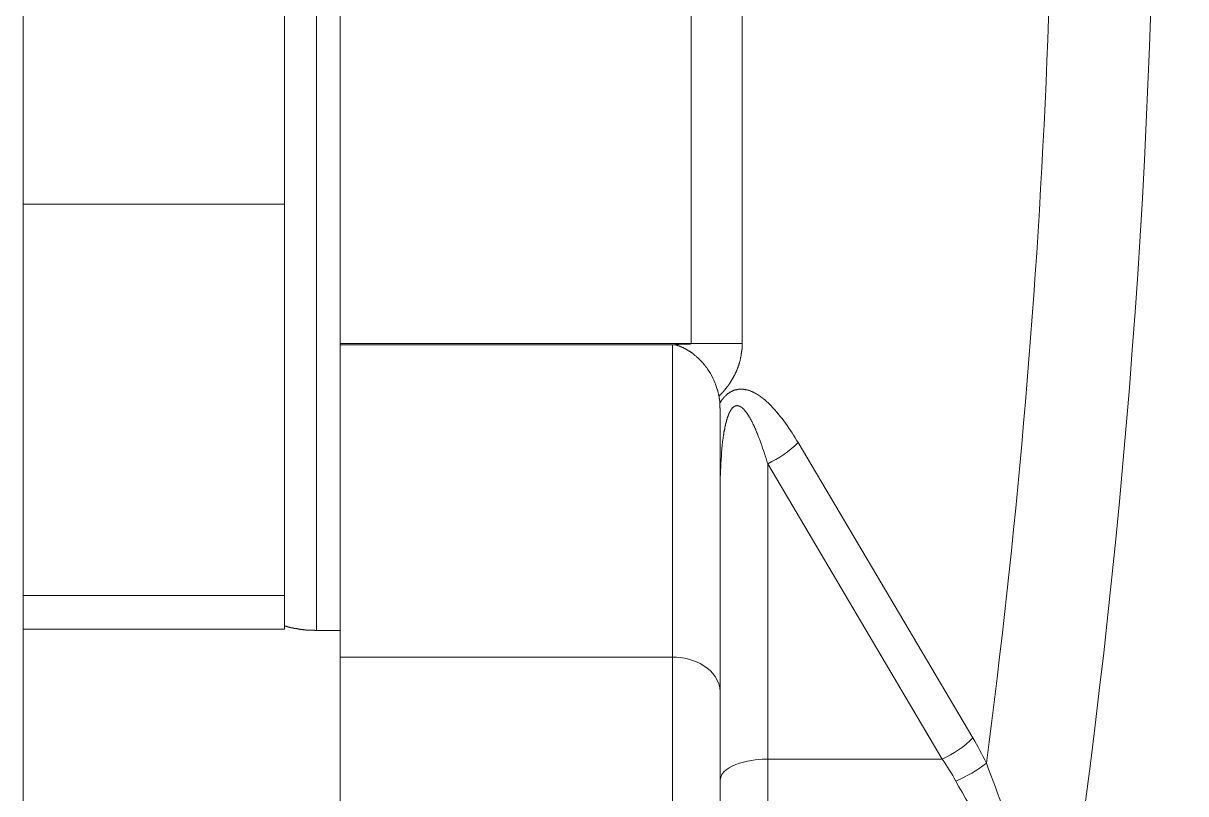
# Model space of a CAD drawing. Header units: millimetres. Extents: x -1838618 to -1600818, y -1770412 to -1553248.
# Drawn here: x -1791919.7 to -1791846.3, y -1684982.7 to -1684934 of the extents above; entities that cross this region are included whole.
import ezdxf

# ---------------------------------------------------------------- set-up
doc = ezdxf.new("R2010")
doc.units = ezdxf.units.MM
doc.header["$LTSCALE"] = 100
doc.layers.add('412equipment', color=6, linetype='Continuous')
doc.layers.add('_____1', color=160, linetype='Continuous')

# ---------------------------------------------------------------- blocks, each defined once
blk = doc.blocks.new('A$C2A4D0462')
at = {"layer": '_____1', "color": 7, "lineweight": 0}
for p, q in [((34.7452, 42.6427), (34.7452, 39.4329)), ((34.9593, 42.6427), (34.9593, 39.4329)), ((33.1671, 38.2251), (33.1671, 40.9629)), ((33.2674, 40.9629), (33.2674, 38.2251)), ((33.0331, 40.02), (31.9331, 40.02)), ((31.9331, 40.02), (31.9331, 33.496)), ((34.6661, 39.4281), (34.6671, 38.1127)), ((35.1953, 39.0161), (35.9311, 37.7731)), ((35.0673, 38.9272), (35.0673, 37.6838)), ((35.0673, 38.9272), (35.8021, 37.6838)), ((31.9331, 38.3729), (33.0331, 38.3729)), ((33.0331, 38.2309), (31.9331, 38.2309)), ((33.2674, 37.269), (33.2674, 38.2251)), ((34.6671, 38.1127), (33.2674, 38.1127)), ((34.6671, 36.2179), (34.6671, 38.1127)), ((35.0673, 35.613), (35.0673, 37.6838)), ((35.0673, 37.6838), (35.8021, 37.6838))]:
    blk.add_line(p, q, dxfattribs=at)
for points in [[(33.0331, 45.6951), (33.0331, 45.5528), (33.0331, 43.9057), (33.0331, 42.8897), (33.0331, 41.0359), (33.0331, 40.02), (33.0331, 38.3729), (33.0331, 38.2309)], [(31.9331, 43.9057), (31.9331, 42.8897), (31.9331, 41.0359), (31.9331, 40.02)], [(34.8661, 39.1828), (34.8651, 39.1838), (34.8651, 39.1931), (34.864, 39.1942), (34.864, 39.2), (34.8633, 39.2007), (34.8633, 39.2069), (34.8623, 39.2079), (34.8623, 39.211)]]:
    blk.add_lwpolyline(points, dxfattribs=at)
for points in [[(36.3132, 36.8618), (36.8272, 40.2401), (36.8272, 43.6855), (36.3132, 47.0638)], [(35.9883, 37.667), (36.2381, 39.5721), (36.3239, 41.491), (36.2381, 43.411)], [(33.2674, 39.4281), (33.7333, 39.4281), (34.1998, 39.4281), (34.6661, 39.4281)], [(34.7452, 39.4329), (34.8165, 39.4329), (34.888, 39.4329), (34.9593, 39.4329)], [(35.1953, 39.0161), (35.1586, 38.9785), (35.1141, 38.9496), (35.0673, 38.9272)], [(34.6671, 38.1127), (34.7533, 38.1141), (34.863, 38.0649), (34.8671, 37.9667)], [(35.8021, 37.6838), (35.8466, 37.7038), (35.8974, 37.7383), (35.9311, 37.7731)], [(35.9311, 37.7731), (35.9513, 37.7383), (35.9704, 37.7028), (35.9883, 37.667)], [(34.8671, 37.5949), (34.8704, 37.6659), (35.0151, 37.6859), (35.0673, 37.6838)], [(35.8021, 37.6838), (35.8218, 37.6532), (35.8426, 37.6232), (35.8593, 37.5912)], [(35.8593, 37.5912), (35.9082, 37.6122), (35.9456, 37.6346), (35.9883, 37.667)], [(35.9883, 37.667), (36.0863, 37.3951), (36.2011, 37.1285), (36.3132, 36.8618)], [(35.8593, 37.5912), (35.9997, 37.341), (36.157, 37.1023), (36.3132, 36.8618)]]:
    blk.add_open_spline(points, degree=3, dxfattribs=at)
for points, knots in [([(33.2674, 39.4329), (33.2674, 39.4329), (34.7452, 39.4329), (34.7452, 39.4329), (34.7452, 39.4329), (34.7452, 39.4319), (34.7452, 39.4319), (34.7452, 39.4319), (34.7402, 39.4319), (34.7402, 39.4319), (34.7402, 39.4319), (34.7391, 39.4308), (34.7391, 39.4308), (34.7391, 39.4308), (34.7364, 39.4308), (34.7364, 39.4308), (34.7283, 39.4315), (34.7267, 39.4305), (34.72, 39.4302), (34.7021, 39.4305), (34.6842, 39.4284), (34.6661, 39.4281)], [0, 0, 0, 0, 1, 1, 1, 2, 2, 2, 3, 3, 3, 4, 4, 4, 5, 5, 5, 6, 6, 6, 7, 7, 7, 7]), ([(34.8623, 39.211), (34.8623, 39.211), (34.8613, 39.2128), (34.8613, 39.2128), (34.8613, 39.2128), (34.8613, 39.2179), (34.8613, 39.2179), (34.8613, 39.2179), (34.8602, 39.2197), (34.8602, 39.2197), (34.8606, 39.2238), (34.8576, 39.2269), (34.858, 39.2307), (34.8563, 39.2369), (34.8542, 39.2431), (34.852, 39.2486), (34.8485, 39.2613), (34.8425, 39.2762), (34.8361, 39.2879), (34.8301, 39.3003), (34.823, 39.313), (34.8153, 39.324), (34.8153, 39.324), (34.8142, 39.3251), (34.8142, 39.3251), (34.8142, 39.3251), (34.8132, 39.3271), (34.8132, 39.3271), (34.8132, 39.3271), (34.8122, 39.3289), (34.8122, 39.3289), (34.8122, 39.3289), (34.8101, 39.3309), (34.8101, 39.3309), (34.8101, 39.3309), (34.8094, 39.332), (34.8094, 39.332), (34.8094, 39.332), (34.8082, 39.3337), (34.8082, 39.3337), (34.8082, 39.3337), (34.8061, 39.3358), (34.8061, 39.3358), (34.8061, 39.3358), (34.8051, 39.3368), (34.8051, 39.3368), (34.8051, 39.3368), (34.8041, 39.3392), (34.8041, 39.3392), (34.8041, 39.3392), (34.8034, 39.3409), (34.8034, 39.3409), (34.8034, 39.3409), (34.8013, 39.342), (34.8013, 39.342), (34.8013, 39.342), (34.8001, 39.344), (34.8001, 39.344), (34.8001, 39.344), (34.7991, 39.3457), (34.7991, 39.3457), (34.7991, 39.3457), (34.7974, 39.3468), (34.7974, 39.3468), (34.7974, 39.3468), (34.7963, 39.3488), (34.7963, 39.3488), (34.7963, 39.3488), (34.7953, 39.3499), (34.7953, 39.3499), (34.7953, 39.3499), (34.7931, 39.3516), (34.7931, 39.3516), (34.7931, 39.3516), (34.792, 39.353), (34.792, 39.353), (34.792, 39.353), (34.7913, 39.355), (34.7913, 39.355), (34.7913, 39.355), (34.7893, 39.3561), (34.7893, 39.3561), (34.7893, 39.3561), (34.7882, 39.3581), (34.7882, 39.3581), (34.7882, 39.3581), (34.7872, 39.3588), (34.7872, 39.3588), (34.7872, 39.3588), (34.7853, 39.3599), (34.7853, 39.3599), (34.7853, 39.3599), (34.7843, 39.3619), (34.7843, 39.3619), (34.7843, 39.3619), (34.7832, 39.363), (34.7832, 39.363), (34.7832, 39.363), (34.7822, 39.364), (34.7822, 39.364), (34.7822, 39.364), (34.7801, 39.3657), (34.7801, 39.3657), (34.7801, 39.3657), (34.7794, 39.3671), (34.7794, 39.3671), (34.7744, 39.3719), (34.7731, 39.373), (34.7681, 39.3768), (34.7645, 39.3809), (34.7624, 39.3809), (34.7583, 39.3861), (34.7536, 39.3909), (34.7579, 39.385), (34.7533, 39.3898), (34.7533, 39.3898), (34.7522, 39.3909), (34.7522, 39.3909), (34.7522, 39.3909), (34.7502, 39.3919), (34.7502, 39.3919), (34.7502, 39.3919), (34.7493, 39.3919), (34.7493, 39.3919), (34.7493, 39.3919), (34.7472, 39.394), (34.7472, 39.394), (34.7472, 39.394), (34.7462, 39.3947), (34.7462, 39.3947), (34.7462, 39.3947), (34.7452, 39.3947), (34.7452, 39.3947), (34.7452, 39.3947), (34.7441, 39.3957), (34.7441, 39.3957), (34.7441, 39.3957), (34.7434, 39.3971), (34.7434, 39.3971), (34.7434, 39.3971), (34.7424, 39.3981), (34.7424, 39.3981), (34.7424, 39.3981), (34.7412, 39.3991), (34.7412, 39.3991), (34.7412, 39.3991), (34.7402, 39.3991), (34.7402, 39.3991), (34.7402, 39.3991), (34.7391, 39.4002), (34.7391, 39.4002), (34.7391, 39.4002), (34.7381, 39.4002), (34.7381, 39.4002), (34.7367, 39.4016), (34.7353, 39.4026), (34.7331, 39.4029), (34.7286, 39.4081), (34.7307, 39.4043), (34.7283, 39.4067), (34.7283, 39.4067), (34.7271, 39.4067), (34.7271, 39.4067), (34.7271, 39.4067), (34.726, 39.4078), (34.726, 39.4078), (34.726, 39.4078), (34.725, 39.4078), (34.725, 39.4078), (34.725, 39.4078), (34.7243, 39.4088), (34.7243, 39.4088), (34.7243, 39.4088), (34.7233, 39.4088), (34.7233, 39.4088), (34.7233, 39.4088), (34.7212, 39.4112), (34.7212, 39.4112), (34.7212, 39.4112), (34.72, 39.4112), (34.72, 39.4112), (34.72, 39.4112), (34.719, 39.4122), (34.719, 39.4122), (34.719, 39.4122), (34.7183, 39.4122), (34.7183, 39.4122), (34.7183, 39.4122), (34.7173, 39.4129), (34.7173, 39.4129), (34.7173, 39.4129), (34.7162, 39.4129), (34.7162, 39.4129), (34.7162, 39.4129), (34.7152, 39.414), (34.7152, 39.414), (34.7152, 39.414), (34.7142, 39.414), (34.7142, 39.414), (34.7142, 39.414), (34.7131, 39.415), (34.7131, 39.415), (34.7131, 39.415), (34.7123, 39.415), (34.7123, 39.415), (34.7123, 39.415), (34.7112, 39.416), (34.7112, 39.416), (34.7112, 39.416), (34.7092, 39.416), (34.7092, 39.416), (34.7092, 39.416), (34.7092, 39.4171), (34.7092, 39.4171), (34.7092, 39.4171), (34.7071, 39.4171), (34.7071, 39.4171), (34.7071, 39.4171), (34.7071, 39.4181), (34.7071, 39.4181), (34.7071, 39.4181), (34.7052, 39.4181), (34.7052, 39.4181), (34.7052, 39.4181), (34.7042, 39.4188), (34.7042, 39.4188), (34.7042, 39.4188), (34.7031, 39.4188), (34.7031, 39.4188), (34.7031, 39.4188), (34.7021, 39.4198), (34.7021, 39.4198), (34.7021, 39.4198), (34.7004, 39.4198), (34.7004, 39.4198), (34.7004, 39.4198), (34.7004, 39.4208), (34.7004, 39.4208), (34.7004, 39.4208), (34.6983, 39.4208), (34.6983, 39.4208), (34.6983, 39.4208), (34.6971, 39.4219), (34.6971, 39.4219), (34.6971, 39.4219), (34.695, 39.4219), (34.695, 39.4219), (34.695, 39.4219), (34.6944, 39.4229), (34.6944, 39.4229), (34.6944, 39.4229), (34.6923, 39.4229), (34.6923, 39.4229), (34.6923, 39.4229), (34.6913, 39.424), (34.6913, 39.424), (34.6913, 39.424), (34.689, 39.424), (34.689, 39.424), (34.689, 39.424), (34.6883, 39.4246), (34.6883, 39.4246), (34.6883, 39.4246), (34.6852, 39.4246), (34.6852, 39.4246), (34.6852, 39.4246), (34.6852, 39.4257), (34.6852, 39.4257), (34.6852, 39.4257), (34.6813, 39.4257), (34.6813, 39.4257), (34.6813, 39.4257), (34.6813, 39.4271), (34.6813, 39.4271), (34.6792, 39.4271), (34.6771, 39.4271), (34.6752, 39.4271), (34.6752, 39.4271), (34.6752, 39.4281), (34.6752, 39.4281), (34.6721, 39.4281), (34.6694, 39.4281), (34.6661, 39.4281)], [0, 0, 0, 0, 1, 1, 1, 2, 2, 2, 3, 3, 3, 4, 4, 4, 5, 5, 5, 6, 6, 6, 7, 7, 7, 8, 8, 8, 9, 9, 9, 10, 10, 10, 11, 11, 11, 12, 12, 12, 13, 13, 13, 14, 14, 14, 15, 15, 15, 16, 16, 16, 17, 17, 17, 18, 18, 18, 19, 19, 19, 20, 20, 20, 21, 21, 21, 22, 22, 22, 23, 23, 23, 24, 24, 24, 25, 25, 25, 26, 26, 26, 27, 27, 27, 28, 28, 28, 29, 29, 29, 30, 30, 30, 31, 31, 31, 32, 32, 32, 33, 33, 33, 34, 34, 34, 35, 35, 35, 36, 36, 36, 37, 37, 37, 38, 38, 38, 39, 39, 39, 40, 40, 40, 41, 41, 41, 42, 42, 42, 43, 43, 43, 44, 44, 44, 45, 45, 45, 46, 46, 46, 47, 47, 47, 48, 48, 48, 49, 49, 49, 50, 50, 50, 51, 51, 51, 52, 52, 52, 53, 53, 53, 54, 54, 54, 55, 55, 55, 56, 56, 56, 57, 57, 57, 58, 58, 58, 59, 59, 59, 60, 60, 60, 61, 61, 61, 62, 62, 62, 63, 63, 63, 64, 64, 64, 65, 65, 65, 66, 66, 66, 67, 67, 67, 68, 68, 68, 69, 69, 69, 70, 70, 70, 71, 71, 71, 72, 72, 72, 73, 73, 73, 74, 74, 74, 75, 75, 75, 76, 76, 76, 77, 77, 77, 78, 78, 78, 79, 79, 79, 80, 80, 80, 81, 81, 81, 82, 82, 82, 83, 83, 83, 84, 84, 84, 85, 85, 85, 86, 86, 86, 87, 87, 87, 88, 88, 88, 89, 89, 89, 90, 90, 90, 91, 91, 91, 92, 92, 92, 93, 93, 93, 94, 94, 94, 94]), ([(34.9593, 39.4329), (34.9593, 39.4284), (34.9593, 39.4236), (34.9593, 39.4188), (34.9593, 39.4188), (34.9593, 39.4088), (34.9593, 39.4088), (34.9593, 39.4088), (34.9582, 39.4078), (34.9582, 39.4078), (34.9582, 39.4078), (34.9582, 39.406), (34.9582, 39.406), (34.9586, 39.3971), (34.9565, 39.4026), (34.9572, 39.3929), (34.9572, 39.3929), (34.9562, 39.3909), (34.9562, 39.3909), (34.9562, 39.3909), (34.9562, 39.3861), (34.9562, 39.3861), (34.9562, 39.3861), (34.955, 39.384), (34.955, 39.384), (34.955, 39.384), (34.955, 39.3809), (34.955, 39.3809), (34.955, 39.3809), (34.9543, 39.3788), (34.9543, 39.3788), (34.9543, 39.3788), (34.9543, 39.3761), (34.9543, 39.3761), (34.9543, 39.3761), (34.9532, 39.374), (34.9532, 39.374), (34.9532, 39.374), (34.9532, 39.3702), (34.9532, 39.3702), (34.9532, 39.3702), (34.9522, 39.3692), (34.9522, 39.3692), (34.9522, 39.3692), (34.9522, 39.3671), (34.9522, 39.3671), (34.9522, 39.3671), (34.9512, 39.3647), (34.9512, 39.3647), (34.9515, 39.3606), (34.9481, 39.3554), (34.9484, 39.3509), (34.9484, 39.3509), (34.9472, 39.3499), (34.9472, 39.3499), (34.9472, 39.3499), (34.9472, 39.3478), (34.9472, 39.3478), (34.9472, 39.3478), (34.9462, 39.3457), (34.9462, 39.3457), (34.9462, 39.3457), (34.9462, 39.3451), (34.9462, 39.3451), (34.9462, 39.3451), (34.9452, 39.343), (34.9452, 39.343), (34.9452, 39.343), (34.9452, 39.3409), (34.9452, 39.3409), (34.9452, 39.3409), (34.9441, 39.3392), (34.9441, 39.3392), (34.9441, 39.3392), (34.9431, 39.3382), (34.9431, 39.3382), (34.9431, 39.3382), (34.9431, 39.3358), (34.9431, 39.3358), (34.9431, 39.3358), (34.9424, 39.3337), (34.9424, 39.3337), (34.9424, 39.3337), (34.9414, 39.332), (34.9414, 39.332), (34.9414, 39.332), (34.9414, 39.3309), (34.9414, 39.3309), (34.9414, 39.3309), (34.9402, 39.3289), (34.9402, 39.3289), (34.9402, 39.3289), (34.9402, 39.3271), (34.9402, 39.3271), (34.9402, 39.3271), (34.9391, 39.3251), (34.9391, 39.3251), (34.9391, 39.3251), (34.9381, 39.324), (34.9381, 39.324), (34.9381, 39.324), (34.9371, 39.3216), (34.9371, 39.3216), (34.9371, 39.3216), (34.9371, 39.3199), (34.9371, 39.3199), (34.9371, 39.3199), (34.9364, 39.3178), (34.9364, 39.3178), (34.9364, 39.3178), (34.9353, 39.3168), (34.9353, 39.3168), (34.9353, 39.3168), (34.9343, 39.3151), (34.9343, 39.3151), (34.9343, 39.3151), (34.9343, 39.313), (34.9343, 39.313), (34.9343, 39.313), (34.9331, 39.311), (34.9331, 39.311), (34.9331, 39.311), (34.9321, 39.3099), (34.9321, 39.3099), (34.9321, 39.3099), (34.931, 39.3079), (34.931, 39.3079), (34.931, 39.3079), (34.9303, 39.3058), (34.9303, 39.3058), (34.9303, 39.3058), (34.9303, 39.3037), (34.9303, 39.3037), (34.9303, 39.3037), (34.9293, 39.303), (34.9293, 39.303), (34.9293, 39.303), (34.9283, 39.301), (34.9283, 39.301), (34.9283, 39.301), (34.9272, 39.2989), (34.9272, 39.2989), (34.9272, 39.2989), (34.926, 39.2972), (34.926, 39.2972), (34.926, 39.2972), (34.925, 39.2961), (34.925, 39.2961), (34.925, 39.2961), (34.9243, 39.2941), (34.9243, 39.2941), (34.9191, 39.2848), (34.9135, 39.2751), (34.9081, 39.2662), (34.9081, 39.2662), (34.9064, 39.2638), (34.9064, 39.2638), (34.9064, 39.2638), (34.9054, 39.2627), (34.9054, 39.2627), (34.9054, 39.2627), (34.9043, 39.261), (34.9043, 39.261), (34.9043, 39.261), (34.9031, 39.2589), (34.9031, 39.2589), (34.9031, 39.2589), (34.9021, 39.2569), (34.9021, 39.2569), (34.9021, 39.2569), (34.9004, 39.2558), (34.9004, 39.2558), (34.9004, 39.2558), (34.8993, 39.2541), (34.8993, 39.2541), (34.8993, 39.2541), (34.8983, 39.252), (34.8983, 39.252), (34.8947, 39.2486), (34.8909, 39.242), (34.8873, 39.2389), (34.8873, 39.2389), (34.8862, 39.2369), (34.8862, 39.2369), (34.8862, 39.2369), (34.8842, 39.2362), (34.8842, 39.2362), (34.8842, 39.2362), (34.8831, 39.2338), (34.8831, 39.2338), (34.8831, 39.2338), (34.8819, 39.2317), (34.8819, 39.2317), (34.8819, 39.2317), (34.8802, 39.2307), (34.8802, 39.2307), (34.8802, 39.2307), (34.8792, 39.229), (34.8792, 39.229), (34.8792, 39.229), (34.8771, 39.2269), (34.8771, 39.2269), (34.8771, 39.2269), (34.8764, 39.2259), (34.8764, 39.2259), (34.8764, 39.2259), (34.8742, 39.2241), (34.8742, 39.2241), (34.8742, 39.2241), (34.8732, 39.2221), (34.8732, 39.2221), (34.8732, 39.2221), (34.8711, 39.221), (34.8711, 39.221), (34.8711, 39.221), (34.8704, 39.2186), (34.8704, 39.2186), (34.8704, 39.2186), (34.8683, 39.2179), (34.8683, 39.2179), (34.8683, 39.2179), (34.8671, 39.2159), (34.8671, 39.2159), (34.8671, 39.2159), (34.8651, 39.2138), (34.8651, 39.2138), (34.8651, 39.2138), (34.8633, 39.2128), (34.8633, 39.2128), (34.8633, 39.2128), (34.8623, 39.211), (34.8623, 39.211)], [0, 0, 0, 0, 1, 1, 1, 2, 2, 2, 3, 3, 3, 4, 4, 4, 5, 5, 5, 6, 6, 6, 7, 7, 7, 8, 8, 8, 9, 9, 9, 10, 10, 10, 11, 11, 11, 12, 12, 12, 13, 13, 13, 14, 14, 14, 15, 15, 15, 16, 16, 16, 17, 17, 17, 18, 18, 18, 19, 19, 19, 20, 20, 20, 21, 21, 21, 22, 22, 22, 23, 23, 23, 24, 24, 24, 25, 25, 25, 26, 26, 26, 27, 27, 27, 28, 28, 28, 29, 29, 29, 30, 30, 30, 31, 31, 31, 32, 32, 32, 33, 33, 33, 34, 34, 34, 35, 35, 35, 36, 36, 36, 37, 37, 37, 38, 38, 38, 39, 39, 39, 40, 40, 40, 41, 41, 41, 42, 42, 42, 43, 43, 43, 44, 44, 44, 45, 45, 45, 46, 46, 46, 47, 47, 47, 48, 48, 48, 49, 49, 49, 50, 50, 50, 51, 51, 51, 52, 52, 52, 53, 53, 53, 54, 54, 54, 55, 55, 55, 56, 56, 56, 57, 57, 57, 58, 58, 58, 59, 59, 59, 60, 60, 60, 61, 61, 61, 62, 62, 62, 63, 63, 63, 64, 64, 64, 65, 65, 65, 66, 66, 66, 67, 67, 67, 68, 68, 68, 69, 69, 69, 70, 70, 70, 71, 71, 71, 72, 72, 72, 73, 73, 73, 74, 74, 74, 75, 75, 75, 76, 76, 76, 77, 77, 77, 77]), ([(34.8661, 39.1828), (34.8661, 39.1828), (34.8661, 39.1838), (34.8661, 39.1838), (34.8661, 39.1838), (34.8671, 39.1849), (34.8671, 39.1849), (34.8671, 39.1849), (34.8683, 39.1869), (34.8683, 39.1869), (34.8683, 39.1869), (34.8704, 39.1887), (34.8704, 39.1887), (34.8704, 39.1887), (34.8704, 39.1897), (34.8704, 39.1897), (34.8704, 39.1897), (34.8721, 39.1921), (34.8721, 39.1921), (34.8721, 39.1921), (34.8732, 39.1942), (34.8732, 39.1942), (34.8732, 39.1942), (34.8742, 39.1949), (34.8742, 39.1949), (34.8742, 39.1949), (34.8742, 39.1959), (34.8742, 39.1959), (34.8742, 39.1959), (34.8754, 39.1969), (34.8754, 39.1969), (34.8754, 39.1969), (34.8764, 39.198), (34.8764, 39.198), (34.8816, 39.2024), (34.8775, 39.2004), (34.8802, 39.2028), (34.8802, 39.2028), (34.8819, 39.2048), (34.8819, 39.2048), (34.8819, 39.2048), (34.8831, 39.2062), (34.8831, 39.2062), (34.8831, 39.2062), (34.8842, 39.2069), (34.8842, 39.2069), (34.8856, 39.2079), (34.8856, 39.2114), (34.8883, 39.211), (34.8936, 39.2155), (34.8895, 39.2135), (34.8923, 39.2159), (34.8923, 39.2159), (34.8933, 39.2159), (34.8933, 39.2159), (34.8933, 39.2159), (34.8943, 39.2169), (34.8943, 39.2169), (34.8943, 39.2169), (34.895, 39.2179), (34.895, 39.2179), (34.895, 39.2179), (34.8961, 39.2186), (34.8961, 39.2186), (34.8961, 39.2186), (34.8973, 39.2186), (34.8973, 39.2186), (34.8973, 39.2186), (34.8973, 39.2197), (34.8973, 39.2197), (34.8973, 39.2197), (34.8993, 39.2221), (34.8993, 39.2221), (34.8993, 39.2221), (34.9004, 39.2221), (34.9004, 39.2221), (34.9004, 39.2221), (34.9011, 39.2231), (34.9011, 39.2231), (34.9011, 39.2231), (34.9021, 39.2231), (34.9021, 39.2231), (34.9021, 39.2231), (34.9031, 39.2241), (34.9031, 39.2241), (34.9031, 39.2241), (34.9043, 39.2252), (34.9043, 39.2252), (34.9043, 39.2252), (34.9054, 39.2252), (34.9054, 39.2252), (34.9054, 39.2252), (34.9054, 39.2259), (34.9054, 39.2259), (34.9054, 39.2259), (34.9064, 39.2269), (34.9064, 39.2269), (34.9064, 39.2269), (34.9071, 39.2269), (34.9071, 39.2269), (34.9071, 39.2269), (34.9081, 39.2279), (34.9081, 39.2279), (34.9081, 39.2279), (34.9092, 39.2279), (34.9092, 39.2279), (34.9092, 39.2279), (34.9102, 39.229), (34.9102, 39.229), (34.9102, 39.229), (34.9112, 39.229), (34.9112, 39.229), (34.9112, 39.229), (34.9124, 39.23), (34.9124, 39.23), (34.9124, 39.23), (34.9131, 39.23), (34.9131, 39.23), (34.9131, 39.23), (34.9141, 39.2307), (34.9141, 39.2307), (34.9141, 39.2307), (34.9152, 39.2317), (34.9152, 39.2317), (34.9152, 39.2317), (34.9162, 39.2317), (34.9162, 39.2317), (34.9162, 39.2317), (34.9172, 39.2327), (34.9172, 39.2327), (34.9172, 39.2327), (34.9183, 39.2327), (34.9183, 39.2327), (34.9183, 39.2327), (34.9191, 39.2338), (34.9191, 39.2338), (34.9191, 39.2338), (34.9212, 39.2338), (34.9212, 39.2338), (34.9212, 39.2338), (34.9222, 39.2348), (34.9222, 39.2348), (34.9222, 39.2348), (34.9233, 39.2348), (34.9233, 39.2348), (34.9233, 39.2348), (34.9243, 39.2362), (34.9243, 39.2362), (34.9243, 39.2362), (34.925, 39.2362), (34.925, 39.2362), (34.925, 39.2362), (34.926, 39.2369), (34.926, 39.2369), (34.926, 39.2369), (34.9293, 39.2369), (34.9293, 39.2369), (34.9293, 39.2369), (34.9303, 39.2379), (34.9303, 39.2379), (34.9303, 39.2379), (34.9321, 39.2379), (34.9321, 39.2379), (34.9321, 39.2379), (34.9331, 39.2389), (34.9331, 39.2389), (34.9331, 39.2389), (34.9371, 39.2389), (34.9371, 39.2389), (34.9371, 39.2389), (34.9381, 39.24), (34.9381, 39.24), (34.9381, 39.24), (34.9424, 39.24), (34.9424, 39.24), (34.9424, 39.24), (34.9431, 39.241), (34.9431, 39.241), (34.9452, 39.241), (34.9472, 39.241), (34.9491, 39.241), (34.9532, 39.241), (34.9572, 39.241), (34.961, 39.241), (34.961, 39.241), (34.9663, 39.241), (34.9663, 39.241), (34.9663, 39.241), (34.967, 39.24), (34.967, 39.24), (34.967, 39.24), (34.9731, 39.24), (34.9731, 39.24), (34.9731, 39.24), (34.9741, 39.2389), (34.9741, 39.2389), (34.9741, 39.2389), (34.9784, 39.2389), (34.9784, 39.2389), (34.9784, 39.2389), (34.9791, 39.2379), (34.9791, 39.2379), (34.9791, 39.2379), (34.9812, 39.2379), (34.9812, 39.2379), (34.9812, 39.2379), (34.9832, 39.2369), (34.9832, 39.2369), (34.9832, 39.2369), (34.9849, 39.2369), (34.9849, 39.2369), (34.9849, 39.2369), (34.9862, 39.2362), (34.9862, 39.2362), (34.9862, 39.2362), (34.9882, 39.2362), (34.9882, 39.2362), (34.9882, 39.2362), (34.9893, 39.2348), (34.9893, 39.2348), (34.9893, 39.2348), (34.991, 39.2348), (34.991, 39.2348), (34.991, 39.2348), (34.9932, 39.2338), (34.9932, 39.2338), (34.9932, 39.2338), (34.9942, 39.2338), (34.9942, 39.2338), (34.9942, 39.2338), (34.9953, 39.2327), (34.9953, 39.2327), (34.9953, 39.2327), (34.997, 39.2327), (34.997, 39.2327), (34.997, 39.2327), (34.998, 39.2317), (34.998, 39.2317), (34.998, 39.2317), (34.9991, 39.2307), (34.9991, 39.2307), (34.9991, 39.2307), (35.0013, 39.2307), (35.0013, 39.2307), (35.0013, 39.2307), (35.0023, 39.23), (35.0023, 39.23), (35.0023, 39.23), (35.003, 39.23), (35.003, 39.23), (35.003, 39.23), (35.0051, 39.229), (35.0051, 39.229), (35.0051, 39.229), (35.0061, 39.2279), (35.0061, 39.2279), (35.0061, 39.2279), (35.0084, 39.2279), (35.0084, 39.2279), (35.0084, 39.2279), (35.0094, 39.2269), (35.0094, 39.2269), (35.0094, 39.2269), (35.0101, 39.2259), (35.0101, 39.2259), (35.0135, 39.2248), (35.0165, 39.2234), (35.0192, 39.221), (35.0253, 39.2169), (35.0313, 39.2135), (35.0373, 39.21), (35.0411, 39.2048), (35.0432, 39.2069), (35.0461, 39.2028), (35.0461, 39.2028), (35.0471, 39.2017), (35.0471, 39.2017), (35.0471, 39.2017), (35.0492, 39.2), (35.0492, 39.2), (35.0492, 39.2), (35.0514, 39.199), (35.0514, 39.199), (35.0514, 39.199), (35.0532, 39.1969), (35.0532, 39.1969), (35.0532, 39.1969), (35.0552, 39.1959), (35.0552, 39.1959), (35.0552, 39.1959), (35.0563, 39.1942), (35.0563, 39.1942), (35.065, 39.188), (35.0725, 39.1797), (35.0804, 39.1718), (35.1255, 39.1259), (35.1619, 39.0712), (35.1953, 39.0161)], [0, 0, 0, 0, 1, 1, 1, 2, 2, 2, 3, 3, 3, 4, 4, 4, 5, 5, 5, 6, 6, 6, 7, 7, 7, 8, 8, 8, 9, 9, 9, 10, 10, 10, 11, 11, 11, 12, 12, 12, 13, 13, 13, 14, 14, 14, 15, 15, 15, 16, 16, 16, 17, 17, 17, 18, 18, 18, 19, 19, 19, 20, 20, 20, 21, 21, 21, 22, 22, 22, 23, 23, 23, 24, 24, 24, 25, 25, 25, 26, 26, 26, 27, 27, 27, 28, 28, 28, 29, 29, 29, 30, 30, 30, 31, 31, 31, 32, 32, 32, 33, 33, 33, 34, 34, 34, 35, 35, 35, 36, 36, 36, 37, 37, 37, 38, 38, 38, 39, 39, 39, 40, 40, 40, 41, 41, 41, 42, 42, 42, 43, 43, 43, 44, 44, 44, 45, 45, 45, 46, 46, 46, 47, 47, 47, 48, 48, 48, 49, 49, 49, 50, 50, 50, 51, 51, 51, 52, 52, 52, 53, 53, 53, 54, 54, 54, 55, 55, 55, 56, 56, 56, 57, 57, 57, 58, 58, 58, 59, 59, 59, 60, 60, 60, 61, 61, 61, 62, 62, 62, 63, 63, 63, 64, 64, 64, 65, 65, 65, 66, 66, 66, 67, 67, 67, 68, 68, 68, 69, 69, 69, 70, 70, 70, 71, 71, 71, 72, 72, 72, 73, 73, 73, 74, 74, 74, 75, 75, 75, 76, 76, 76, 77, 77, 77, 78, 78, 78, 79, 79, 79, 80, 80, 80, 81, 81, 81, 82, 82, 82, 83, 83, 83, 84, 84, 84, 85, 85, 85, 86, 86, 86, 87, 87, 87, 88, 88, 88, 89, 89, 89, 90, 90, 90, 91, 91, 91, 92, 92, 92, 93, 93, 93, 94, 94, 94, 95, 95, 95, 96, 96, 96, 97, 97, 97, 98, 98, 98, 99, 99, 99, 99]), ([(34.8671, 39.157), (34.8671, 39.157), (34.8671, 39.1607), (34.8671, 39.1607), (34.8671, 39.1607), (34.8661, 39.1621), (34.8661, 39.1621), (34.8661, 39.1621), (34.8661, 39.1632), (34.8661, 39.1632), (34.8661, 39.1652), (34.8661, 39.1676), (34.8661, 39.17), (34.8661, 39.1742), (34.8661, 39.1787), (34.8661, 39.1828)], [0, 0, 0, 0, 1, 1, 1, 2, 2, 2, 3, 3, 3, 4, 4, 4, 5, 5, 5, 5]), ([(34.8671, 38.7918), (34.8661, 38.8745), (34.8701, 38.9544), (34.8792, 39.035), (34.8792, 39.035), (34.8802, 39.0371), (34.8802, 39.0371), (34.8802, 39.0371), (34.8802, 39.0409), (34.8802, 39.0409), (34.8802, 39.0409), (34.8812, 39.0429), (34.8812, 39.0429), (34.8812, 39.0429), (34.8812, 39.045), (34.8812, 39.045), (34.8809, 39.0515), (34.8828, 39.046), (34.8819, 39.0539), (34.8819, 39.0539), (34.8831, 39.0557), (34.8831, 39.0557), (34.8831, 39.0557), (34.8831, 39.0612), (34.8831, 39.0612), (34.8831, 39.0612), (34.8842, 39.0629), (34.8842, 39.0629), (34.8838, 39.0694), (34.8856, 39.0646), (34.8852, 39.0708), (34.8852, 39.0708), (34.8862, 39.0729), (34.8862, 39.0729), (34.8862, 39.0729), (34.8862, 39.0781), (34.8862, 39.0781), (34.8862, 39.0781), (34.8873, 39.0791), (34.8873, 39.0791), (34.8866, 39.0846), (34.8887, 39.0812), (34.8883, 39.0867), (34.8883, 39.0867), (34.8892, 39.0881), (34.8892, 39.0881), (34.8892, 39.0881), (34.8892, 39.0912), (34.8892, 39.0912), (34.8892, 39.0912), (34.8902, 39.0918), (34.8902, 39.0918), (34.8902, 39.0918), (34.8902, 39.0949), (34.8902, 39.0949), (34.8902, 39.0949), (34.8912, 39.096), (34.8912, 39.096), (34.8912, 39.096), (34.8912, 39.0987), (34.8912, 39.0987), (34.8912, 39.0987), (34.8923, 39.0998), (34.8923, 39.0998), (34.8923, 39.0998), (34.8923, 39.1032), (34.8923, 39.1032), (34.8923, 39.1032), (34.8933, 39.1042), (34.8933, 39.1042), (34.8933, 39.1042), (34.8933, 39.107), (34.8933, 39.107), (34.8933, 39.107), (34.8943, 39.108), (34.8943, 39.108), (34.8943, 39.108), (34.8943, 39.1101), (34.8943, 39.1101), (34.8943, 39.1101), (34.895, 39.1108), (34.895, 39.1108), (34.895, 39.1108), (34.895, 39.1139), (34.895, 39.1139), (34.895, 39.1139), (34.8961, 39.1149), (34.8961, 39.1149), (34.8961, 39.1149), (34.8961, 39.1166), (34.8961, 39.1166), (34.8961, 39.1166), (34.8973, 39.118), (34.8973, 39.118), (34.8973, 39.118), (34.8973, 39.1201), (34.8973, 39.1201), (34.8973, 39.1201), (34.8983, 39.1211), (34.8983, 39.1211), (34.8983, 39.1211), (34.8983, 39.1228), (34.8983, 39.1228), (34.8983, 39.1228), (34.8993, 39.1239), (34.8993, 39.1239), (34.8993, 39.1239), (34.8993, 39.1259), (34.8993, 39.1259), (34.8993, 39.1259), (34.9004, 39.127), (34.9004, 39.127), (34.9004, 39.127), (34.9004, 39.128), (34.9004, 39.128), (34.9004, 39.128), (34.9011, 39.1287), (34.9011, 39.1287), (34.9011, 39.1287), (34.9011, 39.1308), (34.9011, 39.1308), (34.9011, 39.1308), (34.9021, 39.1322), (34.9021, 39.1322), (34.9021, 39.1322), (34.9021, 39.1342), (34.9021, 39.1342), (34.9021, 39.1342), (34.9031, 39.1349), (34.9031, 39.1349), (34.9031, 39.1349), (34.9031, 39.1359), (34.9031, 39.1359), (34.9031, 39.1359), (34.9043, 39.137), (34.9043, 39.137), (34.9043, 39.137), (34.9043, 39.139), (34.9043, 39.139), (34.9043, 39.139), (34.9054, 39.1401), (34.9054, 39.1401), (34.9054, 39.1401), (34.9054, 39.1408), (34.9054, 39.1408), (34.9054, 39.1408), (34.9064, 39.1418), (34.9064, 39.1418), (34.9064, 39.1418), (34.9064, 39.1428), (34.9064, 39.1428), (34.9064, 39.1428), (34.9071, 39.1428), (34.9071, 39.1428), (34.9071, 39.1428), (34.9071, 39.1449), (34.9071, 39.1449), (34.9071, 39.1449), (34.9081, 39.1449), (34.9081, 39.1449), (34.9081, 39.1449), (34.9081, 39.1466), (34.9081, 39.1466), (34.9081, 39.1466), (34.9092, 39.1466), (34.9092, 39.1466), (34.9092, 39.1466), (34.9092, 39.149), (34.9092, 39.149), (34.9092, 39.149), (34.9102, 39.149), (34.9102, 39.149), (34.9102, 39.149), (34.9102, 39.1501), (34.9102, 39.1501), (34.9102, 39.1501), (34.9112, 39.1511), (34.9112, 39.1511), (34.9112, 39.1511), (34.9112, 39.1521), (34.9112, 39.1521), (34.9112, 39.1521), (34.9124, 39.1521), (34.9124, 39.1521), (34.9124, 39.1521), (34.9124, 39.1528), (34.9124, 39.1528), (34.9124, 39.1528), (34.9131, 39.1539), (34.9131, 39.1539), (34.9131, 39.1539), (34.9131, 39.1549), (34.9131, 39.1549), (34.9131, 39.1549), (34.9141, 39.1559), (34.9141, 39.1559), (34.9141, 39.1559), (34.9141, 39.157), (34.9141, 39.157), (34.9141, 39.157), (34.9152, 39.157), (34.9152, 39.157), (34.9152, 39.157), (34.9152, 39.158), (34.9152, 39.158), (34.9152, 39.158), (34.9162, 39.158), (34.9162, 39.158), (34.9162, 39.158), (34.9162, 39.1587), (34.9162, 39.1587), (34.9162, 39.1587), (34.9172, 39.1587), (34.9172, 39.1587), (34.9172, 39.1587), (34.9172, 39.1597), (34.9172, 39.1597), (34.9172, 39.1597), (34.9183, 39.1597), (34.9183, 39.1597), (34.9183, 39.1597), (34.9183, 39.1607), (34.9183, 39.1607), (34.9183, 39.1607), (34.9191, 39.1621), (34.9191, 39.1621), (34.9191, 39.1621), (34.9202, 39.1632), (34.9202, 39.1632), (34.9202, 39.1632), (34.9212, 39.1642), (34.9212, 39.1642), (34.9212, 39.1642), (34.9222, 39.1642), (34.9222, 39.1642), (34.9222, 39.1642), (34.9222, 39.1649), (34.9222, 39.1649), (34.9222, 39.1649), (34.9233, 39.1649), (34.9233, 39.1649), (34.9233, 39.1649), (34.9233, 39.1659), (34.9233, 39.1659), (34.9233, 39.1659), (34.9243, 39.1659), (34.9243, 39.1659), (34.9243, 39.1659), (34.9243, 39.1669), (34.9243, 39.1669), (34.9243, 39.1669), (34.925, 39.1669), (34.925, 39.1669), (34.925, 39.1669), (34.925, 39.168), (34.925, 39.168), (34.925, 39.168), (34.9272, 39.168), (34.9272, 39.168), (34.9272, 39.168), (34.9272, 39.169), (34.9272, 39.169), (34.9272, 39.169), (34.9293, 39.169), (34.9293, 39.169), (34.9293, 39.169), (34.9293, 39.17), (34.9293, 39.17), (34.9293, 39.17), (34.931, 39.17), (34.931, 39.17), (34.931, 39.17), (34.9321, 39.1707), (34.9321, 39.1707), (34.9321, 39.1707), (34.9371, 39.1707), (34.9371, 39.1707), (34.9371, 39.1707), (34.9371, 39.1718), (34.9371, 39.1718), (34.9371, 39.1718), (34.9402, 39.1718), (34.9402, 39.1718), (34.9402, 39.1718), (34.9402, 39.1707), (34.9402, 39.1707), (34.9402, 39.1707), (34.9452, 39.1707), (34.9452, 39.1707), (34.9452, 39.1707), (34.9462, 39.17), (34.9462, 39.17), (34.9462, 39.17), (34.9484, 39.17), (34.9484, 39.17), (34.9484, 39.17), (34.9484, 39.169), (34.9484, 39.169), (34.9484, 39.169), (34.9501, 39.169), (34.9501, 39.169), (34.9501, 39.169), (34.9512, 39.168), (34.9512, 39.168), (34.9512, 39.168), (34.9522, 39.168), (34.9522, 39.168), (34.9522, 39.168), (34.9522, 39.1669), (34.9522, 39.1669), (34.9522, 39.1669), (34.9543, 39.1669), (34.9543, 39.1669), (34.9543, 39.1669), (34.9543, 39.1659), (34.9543, 39.1659), (34.9543, 39.1659), (34.955, 39.1659), (34.955, 39.1659), (34.955, 39.1659), (34.9562, 39.1649), (34.9562, 39.1649), (34.9562, 39.1649), (34.9572, 39.1649), (34.9572, 39.1649), (34.9572, 39.1649), (34.9572, 39.1642), (34.9572, 39.1642)], [0, 0, 0, 0, 1, 1, 1, 2, 2, 2, 3, 3, 3, 4, 4, 4, 5, 5, 5, 6, 6, 6, 7, 7, 7, 8, 8, 8, 9, 9, 9, 10, 10, 10, 11, 11, 11, 12, 12, 12, 13, 13, 13, 14, 14, 14, 15, 15, 15, 16, 16, 16, 17, 17, 17, 18, 18, 18, 19, 19, 19, 20, 20, 20, 21, 21, 21, 22, 22, 22, 23, 23, 23, 24, 24, 24, 25, 25, 25, 26, 26, 26, 27, 27, 27, 28, 28, 28, 29, 29, 29, 30, 30, 30, 31, 31, 31, 32, 32, 32, 33, 33, 33, 34, 34, 34, 35, 35, 35, 36, 36, 36, 37, 37, 37, 38, 38, 38, 39, 39, 39, 40, 40, 40, 41, 41, 41, 42, 42, 42, 43, 43, 43, 44, 44, 44, 45, 45, 45, 46, 46, 46, 47, 47, 47, 48, 48, 48, 49, 49, 49, 50, 50, 50, 51, 51, 51, 52, 52, 52, 53, 53, 53, 54, 54, 54, 55, 55, 55, 56, 56, 56, 57, 57, 57, 58, 58, 58, 59, 59, 59, 60, 60, 60, 61, 61, 61, 62, 62, 62, 63, 63, 63, 64, 64, 64, 65, 65, 65, 66, 66, 66, 67, 67, 67, 68, 68, 68, 69, 69, 69, 70, 70, 70, 71, 71, 71, 72, 72, 72, 73, 73, 73, 74, 74, 74, 75, 75, 75, 76, 76, 76, 77, 77, 77, 78, 78, 78, 79, 79, 79, 80, 80, 80, 81, 81, 81, 82, 82, 82, 83, 83, 83, 84, 84, 84, 85, 85, 85, 86, 86, 86, 87, 87, 87, 88, 88, 88, 89, 89, 89, 90, 90, 90, 91, 91, 91, 92, 92, 92, 93, 93, 93, 94, 94, 94, 95, 95, 95, 96, 96, 96, 97, 97, 97, 98, 98, 98, 99, 99, 99, 100, 100, 100, 101, 101, 101, 102, 102, 102, 103, 103, 103, 104, 104, 104, 105, 105, 105, 106, 106, 106, 107, 107, 107, 108, 108, 108, 109, 109, 109, 109]), ([(34.8671, 35.8131), (34.8671, 35.8131), (34.8671, 37.5949), (34.8671, 37.5949), (34.8671, 37.5949), (34.8671, 38.7918), (34.8671, 38.7918), (34.8671, 38.9137), (34.8671, 39.0353), (34.8671, 39.157)], [0, 0, 0, 0, 1, 1, 1, 2, 2, 2, 3, 3, 3, 3]), ([(34.9572, 39.1642), (34.9572, 39.1642), (34.9582, 39.1642), (34.9582, 39.1642), (34.9582, 39.1642), (34.9593, 39.1632), (34.9593, 39.1632), (34.9593, 39.1632), (34.9603, 39.1621), (34.9603, 39.1621), (34.9603, 39.1621), (34.961, 39.1621), (34.961, 39.1621), (34.961, 39.1621), (34.961, 39.1607), (34.961, 39.1607), (34.961, 39.1607), (34.962, 39.1607), (34.962, 39.1607), (34.962, 39.1607), (34.962, 39.1597), (34.962, 39.1597), (34.962, 39.1597), (34.9632, 39.1597), (34.9632, 39.1597), (34.9632, 39.1597), (34.9632, 39.1587), (34.9632, 39.1587), (34.9632, 39.1587), (34.9643, 39.1587), (34.9643, 39.1587), (34.9643, 39.1587), (34.9643, 39.158), (34.9643, 39.158), (34.9643, 39.158), (34.9653, 39.158), (34.9653, 39.158), (34.9653, 39.158), (34.9663, 39.157), (34.9663, 39.157), (34.9663, 39.157), (34.967, 39.1559), (34.967, 39.1559), (34.967, 39.1559), (34.967, 39.1549), (34.967, 39.1549), (34.967, 39.1549), (34.9681, 39.1549), (34.9681, 39.1549), (34.9681, 39.1549), (34.9681, 39.1539), (34.9681, 39.1539), (34.9681, 39.1539), (34.9691, 39.1539), (34.9691, 39.1539), (34.9691, 39.1539), (34.9691, 39.1528), (34.9691, 39.1528), (34.9691, 39.1528), (34.9701, 39.1521), (34.9701, 39.1521), (34.9701, 39.1521), (34.9731, 39.149), (34.9731, 39.149), (34.9731, 39.149), (34.9731, 39.148), (34.9731, 39.148), (34.9731, 39.148), (34.9741, 39.148), (34.9741, 39.148), (34.9741, 39.148), (34.9741, 39.1466), (34.9741, 39.1466), (34.9741, 39.1466), (34.9751, 39.1459), (34.9751, 39.1459), (34.9751, 39.1459), (34.9762, 39.1449), (34.9762, 39.1449), (34.9762, 39.1449), (34.9774, 39.1439), (34.9774, 39.1439), (34.9774, 39.1439), (34.9774, 39.1428), (34.9774, 39.1428), (34.9774, 39.1428), (34.9784, 39.1418), (34.9784, 39.1418), (34.9784, 39.1418), (34.9791, 39.1408), (34.9791, 39.1408), (34.9791, 39.1408), (34.9801, 39.1401), (34.9801, 39.1401), (34.9801, 39.1401), (34.9801, 39.139), (34.9801, 39.139), (34.9801, 39.139), (34.9812, 39.138), (34.9812, 39.138), (34.9812, 39.138), (34.9822, 39.137), (34.9822, 39.137), (34.9822, 39.137), (34.9822, 39.1359), (34.9822, 39.1359), (34.9822, 39.1359), (34.9832, 39.1349), (34.9832, 39.1349), (34.9832, 39.1349), (34.9832, 39.1342), (34.9832, 39.1342), (34.9832, 39.1342), (34.9843, 39.1332), (34.9843, 39.1332), (34.9843, 39.1332), (34.9849, 39.1322), (34.9849, 39.1322), (34.9849, 39.1322), (34.9862, 39.1308), (34.9862, 39.1308), (34.9862, 39.1308), (34.9872, 39.1287), (34.9872, 39.1287), (34.9872, 39.1287), (34.9872, 39.128), (34.9872, 39.128), (34.9872, 39.128), (34.9882, 39.127), (34.9882, 39.127), (34.9882, 39.127), (34.9882, 39.1259), (34.9882, 39.1259), (34.9882, 39.1259), (34.9893, 39.1249), (34.9893, 39.1249), (34.9893, 39.1249), (34.9903, 39.1239), (34.9903, 39.1239), (34.9903, 39.1239), (34.9903, 39.1228), (34.9903, 39.1228), (34.9903, 39.1228), (34.991, 39.1222), (34.991, 39.1222), (34.991, 39.1222), (34.9922, 39.1211), (34.9922, 39.1211), (34.9922, 39.1211), (34.9922, 39.1201), (34.9922, 39.1201), (34.9922, 39.1201), (34.9932, 39.1191), (34.9932, 39.1191), (34.9932, 39.1191), (34.9942, 39.1166), (34.9942, 39.1166), (34.9942, 39.1166), (34.9942, 39.116), (34.9942, 39.116), (34.9942, 39.116), (34.9953, 39.1149), (34.9953, 39.1149), (34.9953, 39.1149), (34.9963, 39.1139), (34.9963, 39.1139), (34.9963, 39.1139), (34.9963, 39.1118), (34.9963, 39.1118), (34.9963, 39.1118), (34.997, 39.1108), (34.997, 39.1108), (34.997, 39.1108), (34.998, 39.1101), (34.998, 39.1101), (34.998, 39.1101), (34.998, 39.1091), (34.998, 39.1091), (34.998, 39.1091), (34.9991, 39.107), (34.9991, 39.107), (34.9991, 39.107), (35.0003, 39.106), (35.0003, 39.106), (35.0003, 39.106), (35.0003, 39.1049), (35.0003, 39.1049), (35.0003, 39.1049), (35.0013, 39.1032), (35.0013, 39.1032), (35.0013, 39.1032), (35.0023, 39.1018), (35.0023, 39.1018), (35.0023, 39.1018), (35.003, 39.0998), (35.003, 39.0998), (35.003, 39.0998), (35.003, 39.0987), (35.003, 39.0987), (35.003, 39.0987), (35.0041, 39.097), (35.0041, 39.097), (35.0041, 39.097), (35.0051, 39.096), (35.0051, 39.096), (35.0051, 39.096), (35.0051, 39.0949), (35.0051, 39.0949), (35.0051, 39.0949), (35.0061, 39.0929), (35.0061, 39.0929), (35.0061, 39.0929), (35.0073, 39.0912), (35.0073, 39.0912), (35.0073, 39.0912), (35.0084, 39.0901), (35.0084, 39.0901), (35.0084, 39.0901), (35.0084, 39.0881), (35.0084, 39.0881), (35.0084, 39.0881), (35.0094, 39.0867), (35.0094, 39.0867), (35.0094, 39.0867), (35.0101, 39.085), (35.0101, 39.085), (35.0101, 39.085), (35.0111, 39.0839), (35.0111, 39.0839), (35.0111, 39.0839), (35.0111, 39.0819), (35.0111, 39.0819), (35.0111, 39.0819), (35.0122, 39.0798), (35.0122, 39.0798), (35.0122, 39.0798), (35.0132, 39.0791), (35.0132, 39.0791), (35.0132, 39.0791), (35.0142, 39.077), (35.0142, 39.077), (35.0142, 39.077), (35.0142, 39.075), (35.0142, 39.075), (35.0196, 39.067), (35.0151, 39.0708), (35.0203, 39.0619), (35.0203, 39.0619), (35.0213, 39.0601), (35.0213, 39.0601), (35.0213, 39.0601), (35.0213, 39.0577), (35.0213, 39.0577), (35.0213, 39.0577), (35.0222, 39.0567), (35.0222, 39.0567), (35.0222, 39.0567), (35.0232, 39.055), (35.0232, 39.055), (35.0232, 39.055), (35.0242, 39.0529), (35.0242, 39.0529), (35.0242, 39.0529), (35.0253, 39.0498), (35.0253, 39.0498), (35.0253, 39.0498), (35.0253, 39.0481), (35.0253, 39.0481), (35.0284, 39.0409), (35.0296, 39.0405), (35.0313, 39.0329), (35.0363, 39.0243), (35.0351, 39.0212), (35.0383, 39.015), (35.0482, 38.9861), (35.0583, 38.9568), (35.0673, 38.9272)], [0, 0, 0, 0, 1, 1, 1, 2, 2, 2, 3, 3, 3, 4, 4, 4, 5, 5, 5, 6, 6, 6, 7, 7, 7, 8, 8, 8, 9, 9, 9, 10, 10, 10, 11, 11, 11, 12, 12, 12, 13, 13, 13, 14, 14, 14, 15, 15, 15, 16, 16, 16, 17, 17, 17, 18, 18, 18, 19, 19, 19, 20, 20, 20, 21, 21, 21, 22, 22, 22, 23, 23, 23, 24, 24, 24, 25, 25, 25, 26, 26, 26, 27, 27, 27, 28, 28, 28, 29, 29, 29, 30, 30, 30, 31, 31, 31, 32, 32, 32, 33, 33, 33, 34, 34, 34, 35, 35, 35, 36, 36, 36, 37, 37, 37, 38, 38, 38, 39, 39, 39, 40, 40, 40, 41, 41, 41, 42, 42, 42, 43, 43, 43, 44, 44, 44, 45, 45, 45, 46, 46, 46, 47, 47, 47, 48, 48, 48, 49, 49, 49, 50, 50, 50, 51, 51, 51, 52, 52, 52, 53, 53, 53, 54, 54, 54, 55, 55, 55, 56, 56, 56, 57, 57, 57, 58, 58, 58, 59, 59, 59, 60, 60, 60, 61, 61, 61, 62, 62, 62, 63, 63, 63, 64, 64, 64, 65, 65, 65, 66, 66, 66, 67, 67, 67, 68, 68, 68, 69, 69, 69, 70, 70, 70, 71, 71, 71, 72, 72, 72, 73, 73, 73, 74, 74, 74, 75, 75, 75, 76, 76, 76, 77, 77, 77, 78, 78, 78, 79, 79, 79, 80, 80, 80, 81, 81, 81, 82, 82, 82, 83, 83, 83, 84, 84, 84, 85, 85, 85, 86, 86, 86, 87, 87, 87, 88, 88, 88, 89, 89, 89, 90, 90, 90, 91, 91, 91, 92, 92, 92, 92]), ([(33.2674, 38.2251), (33.2674, 38.2251), (33.1671, 38.2251), (33.1671, 38.2251), (33.1577, 38.2244), (33.1637, 38.2264), (33.154, 38.2261), (33.1499, 38.2261), (33.1456, 38.2261), (33.1411, 38.2261), (33.1411, 38.2261), (33.1361, 38.2261), (33.1361, 38.2261), (33.1361, 38.2261), (33.1351, 38.2271), (33.1351, 38.2271), (33.1329, 38.2271), (33.1304, 38.2271), (33.1284, 38.2271), (33.1284, 38.2271), (33.123, 38.2271), (33.123, 38.2271), (33.123, 38.2271), (33.1224, 38.2278), (33.1224, 38.2278), (33.1224, 38.2278), (33.1213, 38.2278), (33.1213, 38.2278), (33.1189, 38.2278), (33.1163, 38.2278), (33.1143, 38.2278), (33.1143, 38.2278), (33.1132, 38.2278), (33.1132, 38.2278), (33.1132, 38.2278), (33.1122, 38.2288), (33.1122, 38.2288), (33.1122, 38.2288), (33.1062, 38.2288), (33.1062, 38.2288), (33.1062, 38.2288), (33.1051, 38.2299), (33.1051, 38.2299), (33.1051, 38.2299), (33.0984, 38.2299), (33.0984, 38.2299), (33.0984, 38.2299), (33.0974, 38.2309), (33.0974, 38.2309), (33.0974, 38.2309), (33.092, 38.2309), (33.092, 38.2309), (33.092, 38.2309), (33.0913, 38.2319), (33.0913, 38.2319), (33.0913, 38.2319), (33.086, 38.2319), (33.086, 38.2319), (33.086, 38.2319), (33.0853, 38.233), (33.0853, 38.233), (33.0853, 38.233), (33.08, 38.233), (33.08, 38.233), (33.08, 38.233), (33.0793, 38.2337), (33.0793, 38.2337), (33.0793, 38.2337), (33.074, 38.2337), (33.074, 38.2337), (33.074, 38.2337), (33.0733, 38.2347), (33.0733, 38.2347), (33.0733, 38.2347), (33.0691, 38.2347), (33.0691, 38.2347), (33.0691, 38.2347), (33.0681, 38.2361), (33.0681, 38.2361), (33.0681, 38.2361), (33.0652, 38.2361), (33.0652, 38.2361), (33.0652, 38.2361), (33.0641, 38.2371), (33.0641, 38.2371), (33.0641, 38.2371), (33.0603, 38.2371), (33.0603, 38.2371), (33.0603, 38.2371), (33.0603, 38.2381), (33.0603, 38.2381), (33.0603, 38.2381), (33.056, 38.2381), (33.056, 38.2381), (33.056, 38.2381), (33.0553, 38.2392), (33.0553, 38.2392), (33.0553, 38.2392), (33.0522, 38.2392), (33.0522, 38.2392), (33.0522, 38.2392), (33.051, 38.2399), (33.051, 38.2399), (33.051, 38.2399), (33.0483, 38.2399), (33.0483, 38.2399), (33.0483, 38.2399), (33.0483, 38.2409), (33.0483, 38.2409), (33.0483, 38.2409), (33.0452, 38.2409), (33.0452, 38.2409), (33.0452, 38.2409), (33.044, 38.2419), (33.044, 38.2419), (33.044, 38.2419), (33.0412, 38.2419), (33.0412, 38.2419), (33.0412, 38.2419), (33.0402, 38.243), (33.0402, 38.243), (33.0402, 38.243), (33.0381, 38.243), (33.0381, 38.243), (33.0381, 38.243), (33.0374, 38.244), (33.0374, 38.244), (33.0374, 38.244), (33.0352, 38.244), (33.0352, 38.244), (33.0352, 38.244), (33.0352, 38.245), (33.0352, 38.245), (33.0352, 38.245), (33.0331, 38.245), (33.0331, 38.245), (33.0331, 38.245), (33.0331, 38.2457), (33.0331, 38.2457)], [0, 0, 0, 0, 1, 1, 1, 2, 2, 2, 3, 3, 3, 4, 4, 4, 5, 5, 5, 6, 6, 6, 7, 7, 7, 8, 8, 8, 9, 9, 9, 10, 10, 10, 11, 11, 11, 12, 12, 12, 13, 13, 13, 14, 14, 14, 15, 15, 15, 16, 16, 16, 17, 17, 17, 18, 18, 18, 19, 19, 19, 20, 20, 20, 21, 21, 21, 22, 22, 22, 23, 23, 23, 24, 24, 24, 25, 25, 25, 26, 26, 26, 27, 27, 27, 28, 28, 28, 29, 29, 29, 30, 30, 30, 31, 31, 31, 32, 32, 32, 33, 33, 33, 34, 34, 34, 35, 35, 35, 36, 36, 36, 37, 37, 37, 38, 38, 38, 39, 39, 39, 40, 40, 40, 41, 41, 41, 42, 42, 42, 43, 43, 43, 44, 44, 44, 45, 45, 45, 46, 46, 46, 46])]:
    blk.add_open_spline(points, degree=3, knots=knots, dxfattribs=at)
blk = doc.blocks.new('LOW PLATFOR')
at = {"layer": '412equipment', "linetype": 'Continuous', "lineweight": 0, "xscale": 15, "yscale": 15, "zscale": 15}
blk.add_blockref('A$C2A4D0462', (-26600.084, 0, 590), dxfattribs=at)

msp = doc.modelspace()

# ---------------------------------------------------------------- block references
at = {"layer": '412equipment', "color": 7}
msp.add_blockref('LOW PLATFOR', (-1765798.605, -1685545.743), dxfattribs=at)

doc.saveas('drawing.dxf')
